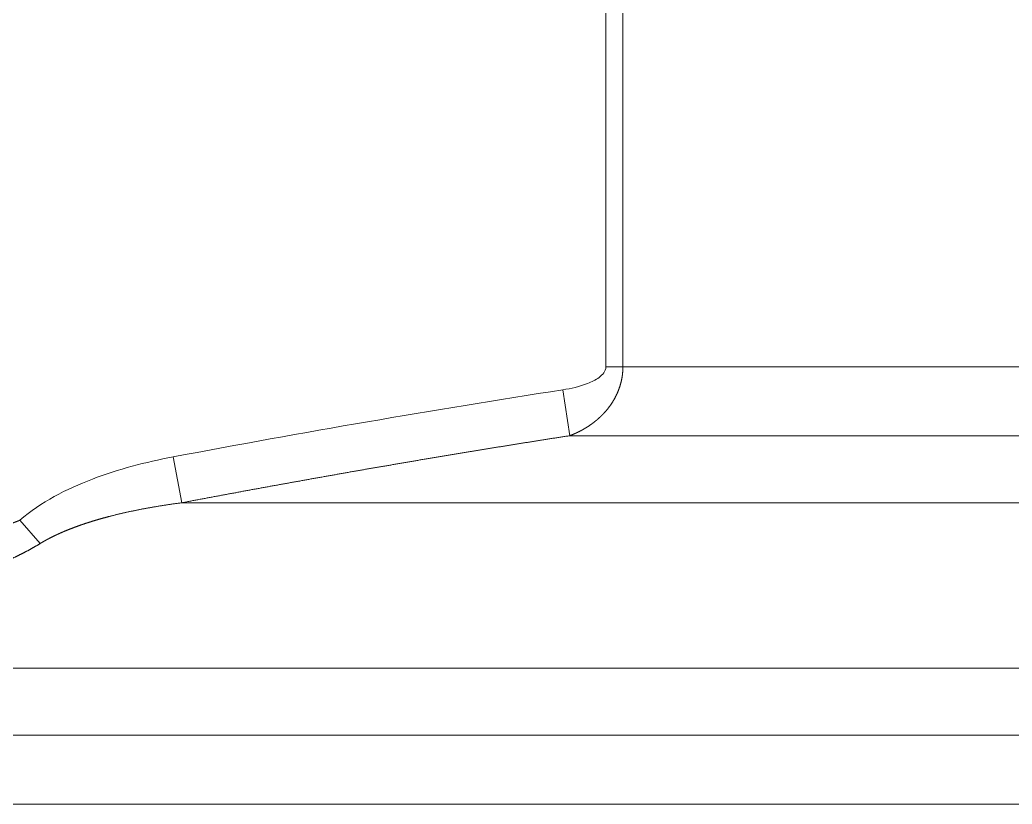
# Model space of a CAD drawing. Header units: millimetres. Extents: x 4664 to 8864, y -38 to 2932.
# Drawn here: x 8215.16 to 8232.41, y 1729.03 to 1742.65 of the extents above; entities that cross this region are included whole.
import ezdxf

# ---------------------------------------------------------------- set-up
doc = ezdxf.new("R2010")
doc.units = ezdxf.units.MM

msp = doc.modelspace()

# ---------------------------------------------------------------- linework, layer by layer
at = {"lineweight": 5}
for p, q in [((8225.345, 1747.682), (8225.345, 1736.626)), ((8225.642, 1736.626), (8225.642, 1747.682)), ((8225.345, 1736.626), (8246.723, 1736.626)), ((8224.718, 1735.431), (8224.595, 1736.227)), ((8224.718, 1735.431), (8245.529, 1735.431)), ((8217.824, 1735.062), (8217.975, 1734.266)), ((8246.503, 1734.266), (8217.975, 1734.266)), ((8215.163, 1733.962), (8215.514, 1733.558)), ((8246.503, 1731.393), (8190.219, 1731.393)), ((8245.529, 1730.228), (8193.554, 1730.228)), ((8193.143, 1729.033), (8246.723, 1729.033))]:
    msp.add_line(p, q, dxfattribs=at)
for points, knots in [([(8225.345, 1736.626), (8225.345, 1736.549), (8225.287, 1736.487), (8225.167, 1736.398), (8225.099, 1736.365), (8224.889, 1736.283), (8224.743, 1736.25), (8224.595, 1736.227)], [0, 0, 0, 0, 0.25, 0.25, 0.5, 0.5, 1, 1, 1, 1]), ([(8224.718, 1735.431), (8224.72, 1735.432), (8224.724, 1735.433), (8224.729, 1735.435), (8224.735, 1735.438), (8224.741, 1735.44), (8224.747, 1735.442), (8224.752, 1735.444), (8224.758, 1735.447), (8224.764, 1735.449), (8224.769, 1735.451), (8224.775, 1735.454), (8224.78, 1735.456), (8224.786, 1735.458), (8224.792, 1735.461), (8224.797, 1735.463), (8224.803, 1735.465), (8224.808, 1735.468), (8224.814, 1735.47), (8224.819, 1735.473), (8224.824, 1735.475), (8224.83, 1735.478), (8224.835, 1735.48), (8224.841, 1735.483), (8224.846, 1735.485), (8224.851, 1735.488), (8224.857, 1735.49), (8224.862, 1735.493), (8224.867, 1735.495), (8224.872, 1735.498), (8224.878, 1735.5), (8224.883, 1735.503), (8224.888, 1735.506), (8224.893, 1735.508), (8224.898, 1735.511), (8224.903, 1735.514), (8224.908, 1735.516), (8224.914, 1735.519), (8224.919, 1735.522), (8224.924, 1735.524), (8224.929, 1735.527), (8224.934, 1735.53), (8224.939, 1735.533), (8224.944, 1735.535), (8224.949, 1735.538), (8224.954, 1735.541), (8224.958, 1735.544), (8224.963, 1735.547), (8224.968, 1735.549), (8224.973, 1735.552), (8224.978, 1735.555), (8224.983, 1735.558), (8224.987, 1735.561), (8224.992, 1735.564), (8224.997, 1735.566), (8225.002, 1735.569), (8225.006, 1735.572), (8225.011, 1735.575), (8225.016, 1735.578), (8225.02, 1735.581), (8225.025, 1735.584), (8225.03, 1735.587), (8225.034, 1735.59), (8225.039, 1735.593), (8225.043, 1735.596), (8225.048, 1735.599), (8225.052, 1735.602), (8225.057, 1735.605), (8225.061, 1735.608), (8225.066, 1735.611), (8225.07, 1735.614), (8225.074, 1735.617), (8225.079, 1735.62), (8225.083, 1735.623), (8225.087, 1735.626), (8225.092, 1735.629), (8225.096, 1735.632), (8225.1, 1735.635), (8225.105, 1735.638), (8225.109, 1735.641), (8225.113, 1735.645), (8225.117, 1735.648), (8225.121, 1735.651), (8225.126, 1735.654), (8225.13, 1735.657), (8225.134, 1735.66), (8225.138, 1735.663), (8225.142, 1735.667), (8225.146, 1735.67), (8225.15, 1735.673), (8225.154, 1735.676), (8225.158, 1735.679), (8225.162, 1735.682), (8225.166, 1735.686), (8225.17, 1735.689), (8225.174, 1735.692), (8225.178, 1735.695), (8225.182, 1735.698), (8225.186, 1735.702), (8225.189, 1735.705), (8225.193, 1735.708), (8225.197, 1735.711), (8225.201, 1735.715), (8225.204, 1735.718), (8225.208, 1735.721), (8225.212, 1735.724), (8225.216, 1735.728), (8225.219, 1735.731), (8225.223, 1735.734), (8225.227, 1735.737), (8225.23, 1735.741), (8225.234, 1735.744), (8225.237, 1735.747), (8225.241, 1735.751), (8225.244, 1735.754), (8225.248, 1735.757), (8225.252, 1735.761), (8225.255, 1735.764), (8225.258, 1735.767), (8225.262, 1735.77), (8225.265, 1735.774), (8225.269, 1735.777), (8225.272, 1735.78), (8225.275, 1735.784), (8225.279, 1735.787), (8225.282, 1735.79), (8225.285, 1735.794), (8225.289, 1735.797), (8225.292, 1735.8), (8225.295, 1735.804), (8225.298, 1735.807), (8225.302, 1735.81), (8225.305, 1735.814), (8225.308, 1735.817), (8225.311, 1735.821), (8225.314, 1735.824), (8225.317, 1735.827), (8225.32, 1735.831), (8225.324, 1735.834), (8225.327, 1735.837), (8225.33, 1735.841), (8225.333, 1735.844), (8225.336, 1735.847), (8225.339, 1735.851), (8225.342, 1735.854), (8225.344, 1735.858), (8225.347, 1735.861), (8225.352, 1735.866), (8225.357, 1735.872), (8225.364, 1735.881), (8225.371, 1735.889), (8225.377, 1735.897), (8225.384, 1735.905), (8225.39, 1735.913), (8225.397, 1735.922), (8225.403, 1735.93), (8225.409, 1735.938), (8225.415, 1735.947), (8225.421, 1735.955), (8225.427, 1735.964), (8225.433, 1735.972), (8225.439, 1735.981), (8225.444, 1735.989), (8225.45, 1735.998), (8225.456, 1736.006), (8225.461, 1736.015), (8225.467, 1736.024), (8225.472, 1736.032), (8225.477, 1736.041), (8225.482, 1736.05), (8225.487, 1736.059), (8225.492, 1736.067), (8225.497, 1736.076), (8225.502, 1736.085), (8225.507, 1736.094), (8225.511, 1736.103), (8225.516, 1736.112), (8225.52, 1736.121), (8225.525, 1736.129), (8225.529, 1736.138), (8225.533, 1736.147), (8225.537, 1736.156), (8225.542, 1736.165), (8225.546, 1736.174), (8225.549, 1736.183), (8225.553, 1736.192), (8225.557, 1736.202), (8225.561, 1736.211), (8225.564, 1736.22), (8225.568, 1736.229), (8225.571, 1736.238), (8225.575, 1736.247), (8225.578, 1736.256), (8225.581, 1736.265), (8225.584, 1736.275), (8225.587, 1736.284), (8225.59, 1736.293), (8225.593, 1736.302), (8225.596, 1736.311), (8225.598, 1736.321), (8225.601, 1736.33), (8225.604, 1736.339), (8225.606, 1736.348), (8225.608, 1736.357), (8225.611, 1736.367), (8225.613, 1736.376), (8225.615, 1736.385), (8225.617, 1736.394), (8225.619, 1736.404), (8225.621, 1736.413), (8225.623, 1736.422), (8225.624, 1736.431), (8225.626, 1736.441), (8225.628, 1736.45), (8225.629, 1736.459), (8225.631, 1736.469), (8225.632, 1736.478), (8225.633, 1736.487), (8225.634, 1736.496), (8225.635, 1736.506), (8225.636, 1736.515), (8225.637, 1736.524), (8225.638, 1736.533), (8225.639, 1736.543), (8225.64, 1736.552), (8225.64, 1736.561), (8225.641, 1736.57), (8225.641, 1736.58), (8225.641, 1736.589), (8225.642, 1736.598), (8225.642, 1736.607), (8225.642, 1736.616), (8225.642, 1736.623), (8225.642, 1736.626)], [0, 0, 0, 0, 0.004074, 0.008139, 0.012194, 0.01624, 0.020276, 0.024303, 0.028321, 0.032329, 0.036328, 0.040318, 0.044298, 0.048269, 0.052231, 0.056183, 0.060126, 0.064059, 0.067984, 0.071899, 0.075804, 0.079701, 0.083588, 0.087465, 0.091334, 0.095193, 0.099043, 0.102883, 0.106715, 0.110537, 0.11435, 0.118153, 0.121947, 0.125732, 0.129508, 0.133275, 0.137032, 0.14078, 0.144519, 0.148249, 0.151969, 0.155681, 0.159383, 0.163076, 0.166759, 0.170434, 0.174099, 0.177756, 0.181403, 0.18504, 0.188669, 0.192289, 0.195899, 0.199501, 0.203093, 0.206676, 0.21025, 0.213815, 0.21737, 0.220917, 0.224455, 0.227983, 0.231503, 0.235013, 0.238514, 0.242006, 0.245489, 0.248964, 0.252429, 0.255885, 0.259332, 0.26277, 0.266199, 0.269619, 0.27303, 0.276431, 0.279824, 0.283208, 0.286583, 0.28995, 0.293307, 0.296655, 0.299994, 0.303324, 0.306645, 0.309958, 0.313261, 0.316556, 0.319842, 0.323118, 0.326386, 0.329645, 0.332895, 0.336136, 0.339369, 0.342592, 0.345807, 0.349013, 0.35221, 0.355398, 0.358577, 0.361748, 0.36491, 0.368063, 0.371207, 0.374342, 0.377469, 0.380587, 0.383696, 0.386796, 0.389888, 0.392971, 0.396045, 0.39911, 0.402167, 0.405215, 0.408255, 0.411285, 0.414307, 0.417321, 0.420325, 0.423322, 0.426309, 0.429288, 0.432258, 0.43522, 0.438173, 0.441117, 0.444053, 0.44698, 0.449899, 0.452809, 0.455711, 0.458604, 0.461489, 0.464365, 0.467232, 0.470091, 0.472942, 0.475784, 0.478618, 0.481443, 0.48426, 0.487068, 0.489868, 0.49266, 0.495443, 0.498218, 0.504826, 0.511413, 0.517979, 0.524523, 0.531047, 0.53755, 0.544032, 0.550493, 0.556934, 0.563355, 0.569756, 0.576137, 0.582498, 0.58884, 0.595162, 0.601464, 0.607748, 0.614013, 0.620258, 0.626485, 0.632694, 0.638884, 0.645056, 0.65121, 0.657346, 0.663465, 0.669565, 0.675649, 0.681716, 0.687765, 0.693798, 0.699814, 0.705813, 0.711796, 0.717764, 0.723715, 0.72965, 0.73557, 0.741475, 0.747365, 0.753239, 0.759099, 0.764944, 0.770775, 0.776591, 0.782394, 0.788183, 0.793958, 0.799719, 0.805468, 0.811203, 0.816926, 0.822636, 0.828334, 0.834019, 0.839693, 0.845355, 0.851005, 0.856644, 0.862271, 0.867888, 0.873494, 0.87909, 0.884676, 0.890251, 0.895817, 0.901373, 0.906919, 0.912457, 0.917985, 0.923505, 0.929017, 0.93452, 0.940015, 0.945502, 0.950982, 0.956455, 0.96192, 0.967379, 0.972831, 0.978276, 0.983716, 0.98915, 0.994577, 1, 1, 1, 1]), ([(8217.975, 1734.266), (8217.998, 1734.27), (8218.045, 1734.279), (8218.116, 1734.293), (8218.187, 1734.306), (8218.258, 1734.319), (8218.329, 1734.333), (8218.4, 1734.346), (8218.471, 1734.359), (8218.542, 1734.373), (8218.612, 1734.386), (8218.683, 1734.399), (8218.754, 1734.412), (8218.825, 1734.425), (8218.896, 1734.438), (8218.966, 1734.452), (8219.037, 1734.465), (8219.108, 1734.478), (8219.178, 1734.491), (8219.249, 1734.504), (8219.32, 1734.517), (8219.39, 1734.529), (8219.461, 1734.542), (8219.531, 1734.555), (8219.602, 1734.568), (8219.673, 1734.581), (8219.743, 1734.594), (8219.814, 1734.606), (8219.884, 1734.619), (8219.955, 1734.632), (8220.025, 1734.644), (8220.096, 1734.657), (8220.166, 1734.67), (8220.237, 1734.682), (8220.307, 1734.695), (8220.378, 1734.707), (8220.448, 1734.72), (8220.518, 1734.732), (8220.589, 1734.745), (8220.659, 1734.757), (8220.729, 1734.77), (8220.8, 1734.782), (8220.87, 1734.794), (8220.94, 1734.807), (8221.011, 1734.819), (8221.081, 1734.831), (8221.151, 1734.844), (8221.221, 1734.856), (8221.292, 1734.868), (8221.362, 1734.88), (8221.432, 1734.892), (8221.502, 1734.904), (8221.572, 1734.916), (8221.643, 1734.928), (8221.713, 1734.94), (8221.783, 1734.952), (8221.853, 1734.964), (8221.923, 1734.976), (8221.993, 1734.988), (8222.063, 1735), (8222.133, 1735.012), (8222.203, 1735.024), (8222.273, 1735.036), (8222.344, 1735.047), (8222.414, 1735.059), (8222.484, 1735.071), (8222.554, 1735.082), (8222.624, 1735.094), (8222.693, 1735.106), (8222.763, 1735.117), (8222.833, 1735.129), (8222.903, 1735.14), (8222.973, 1735.152), (8223.043, 1735.163), (8223.113, 1735.175), (8223.183, 1735.186), (8223.253, 1735.198), (8223.323, 1735.209), (8223.393, 1735.221), (8223.462, 1735.232), (8223.532, 1735.243), (8223.602, 1735.254), (8223.672, 1735.266), (8223.742, 1735.277), (8223.811, 1735.288), (8223.881, 1735.299), (8223.951, 1735.31), (8224.021, 1735.321), (8224.091, 1735.333), (8224.16, 1735.344), (8224.23, 1735.355), (8224.3, 1735.366), (8224.369, 1735.377), (8224.439, 1735.388), (8224.509, 1735.398), (8224.578, 1735.409), (8224.648, 1735.42), (8224.695, 1735.427), (8224.718, 1735.431)], [0, 0, 0, 0, 0.010551, 0.0211, 0.031645, 0.042187, 0.052725, 0.063261, 0.073793, 0.084322, 0.094848, 0.105371, 0.115891, 0.126408, 0.136921, 0.147432, 0.157939, 0.168444, 0.178945, 0.189443, 0.199939, 0.210431, 0.22092, 0.231407, 0.24189, 0.25237, 0.262848, 0.273322, 0.283794, 0.294263, 0.304728, 0.315191, 0.325651, 0.336108, 0.346563, 0.357014, 0.367463, 0.377909, 0.388352, 0.398792, 0.40923, 0.419664, 0.430096, 0.440525, 0.450952, 0.461376, 0.471797, 0.482215, 0.492631, 0.503044, 0.513455, 0.523862, 0.534268, 0.54467, 0.55507, 0.565468, 0.575862, 0.586255, 0.596644, 0.607032, 0.617416, 0.627798, 0.638178, 0.648555, 0.65893, 0.669302, 0.679672, 0.69004, 0.700405, 0.710767, 0.721127, 0.731485, 0.741841, 0.752194, 0.762545, 0.772893, 0.783239, 0.793583, 0.803925, 0.814264, 0.824601, 0.834936, 0.845269, 0.855599, 0.865927, 0.876253, 0.886577, 0.896899, 0.907218, 0.917536, 0.927851, 0.938164, 0.948475, 0.958784, 0.969091, 0.979396, 0.989699, 1, 1, 1, 1]), ([(8217.824, 1735.062), (8217.346, 1734.972), (8216.877, 1734.85), (8215.969, 1734.503), (8215.533, 1734.284), (8215.163, 1733.962)], [0, 0, 0, 0, 0.5, 0.5, 1, 1, 1, 1]), ([(8215.163, 1733.962), (8215.161, 1733.961), (8215.156, 1733.959), (8215.15, 1733.957), (8215.144, 1733.954), (8215.137, 1733.952), (8215.131, 1733.95), (8215.125, 1733.947), (8215.119, 1733.945), (8215.112, 1733.942), (8215.106, 1733.94), (8215.1, 1733.938), (8215.094, 1733.935), (8215.087, 1733.933), (8215.081, 1733.93), (8215.075, 1733.928), (8215.069, 1733.926), (8215.063, 1733.924), (8215.057, 1733.921), (8215.05, 1733.919), (8215.044, 1733.917), (8215.038, 1733.915), (8215.032, 1733.912), (8215.026, 1733.91), (8215.02, 1733.908), (8215.014, 1733.906), (8215.008, 1733.904), (8215.002, 1733.902), (8214.996, 1733.899), (8214.99, 1733.897), (8214.984, 1733.895), (8214.978, 1733.893), (8214.972, 1733.891), (8214.966, 1733.889), (8214.96, 1733.887), (8214.954, 1733.885), (8214.948, 1733.883), (8214.942, 1733.881), (8214.936, 1733.879), (8214.93, 1733.877), (8214.924, 1733.875), (8214.918, 1733.873), (8214.913, 1733.871), (8214.907, 1733.869), (8214.901, 1733.867), (8214.895, 1733.866), (8214.889, 1733.864), (8214.883, 1733.862), (8214.878, 1733.86), (8214.872, 1733.858), (8214.866, 1733.856), (8214.86, 1733.855), (8214.855, 1733.853), (8214.849, 1733.851), (8214.843, 1733.849), (8214.838, 1733.848), (8214.832, 1733.846), (8214.826, 1733.844), (8214.821, 1733.843), (8214.815, 1733.841), (8214.809, 1733.839), (8214.804, 1733.838), (8214.798, 1733.836), (8214.793, 1733.834), (8214.787, 1733.833), (8214.782, 1733.831), (8214.776, 1733.83), (8214.771, 1733.828), (8214.765, 1733.827), (8214.76, 1733.825), (8214.754, 1733.824), (8214.749, 1733.822), (8214.743, 1733.821), (8214.738, 1733.819), (8214.732, 1733.818), (8214.727, 1733.816), (8214.722, 1733.815), (8214.716, 1733.814), (8214.711, 1733.812), (8214.706, 1733.811), (8214.7, 1733.809), (8214.695, 1733.808), (8214.69, 1733.807), (8214.684, 1733.806), (8214.679, 1733.804), (8214.674, 1733.803), (8214.669, 1733.802), (8214.663, 1733.8), (8214.658, 1733.799), (8214.653, 1733.798), (8214.648, 1733.797), (8214.643, 1733.795), (8214.638, 1733.794), (8214.632, 1733.793), (8214.627, 1733.792), (8214.622, 1733.791), (8214.617, 1733.79), (8214.612, 1733.789), (8214.607, 1733.787), (8214.602, 1733.786), (8214.597, 1733.785), (8214.592, 1733.784), (8214.587, 1733.783), (8214.582, 1733.782), (8214.577, 1733.781), (8214.572, 1733.78), (8214.567, 1733.779), (8214.562, 1733.778), (8214.557, 1733.777), (8214.552, 1733.776), (8214.548, 1733.775), (8214.543, 1733.774), (8214.538, 1733.773), (8214.533, 1733.772), (8214.528, 1733.772), (8214.523, 1733.771), (8214.519, 1733.77), (8214.514, 1733.769), (8214.509, 1733.768), (8214.504, 1733.767), (8214.5, 1733.766), (8214.495, 1733.766), (8214.49, 1733.765), (8214.486, 1733.764), (8214.481, 1733.763), (8214.476, 1733.762), (8214.472, 1733.762), (8214.467, 1733.761), (8214.463, 1733.76), (8214.458, 1733.76), (8214.453, 1733.759), (8214.449, 1733.758), (8214.444, 1733.757), (8214.44, 1733.757), (8214.435, 1733.756), (8214.431, 1733.755), (8214.426, 1733.755), (8214.422, 1733.754), (8214.417, 1733.754), (8214.413, 1733.753), (8214.409, 1733.752), (8214.404, 1733.752), (8214.4, 1733.751), (8214.396, 1733.751), (8214.391, 1733.75), (8214.387, 1733.75), (8214.383, 1733.749), (8214.368, 1733.747), (8214.342, 1733.745), (8214.306, 1733.741), (8214.269, 1733.738), (8214.232, 1733.736), (8214.194, 1733.734), (8214.157, 1733.733), (8214.118, 1733.732), (8214.08, 1733.732), (8214.041, 1733.732), (8214.001, 1733.733), (8213.962, 1733.735), (8213.922, 1733.737), (8213.881, 1733.74), (8213.841, 1733.744), (8213.8, 1733.748), (8213.758, 1733.752), (8213.717, 1733.758), (8213.675, 1733.764), (8213.633, 1733.771), (8213.592, 1733.778), (8213.552, 1733.785), (8213.513, 1733.793), (8213.472, 1733.802), (8213.429, 1733.811), (8213.384, 1733.822), (8213.337, 1733.834), (8213.289, 1733.847), (8213.238, 1733.861), (8213.186, 1733.877), (8213.133, 1733.894), (8213.077, 1733.912), (8213.02, 1733.932), (8212.962, 1733.954), (8212.901, 1733.977), (8212.851, 1733.997), (8212.811, 1734.014), (8212.783, 1734.026), (8212.755, 1734.038), (8212.728, 1734.05), (8212.701, 1734.062), (8212.675, 1734.074), (8212.65, 1734.086), (8212.625, 1734.098), (8212.6, 1734.11), (8212.577, 1734.122), (8212.553, 1734.134), (8212.531, 1734.145), (8212.509, 1734.157), (8212.487, 1734.168), (8212.466, 1734.179), (8212.446, 1734.19), (8212.426, 1734.201), (8212.407, 1734.212), (8212.388, 1734.223), (8212.37, 1734.233), (8212.352, 1734.243), (8212.335, 1734.253), (8212.318, 1734.263), (8212.302, 1734.273), (8212.286, 1734.282), (8212.271, 1734.292), (8212.256, 1734.301), (8212.242, 1734.31), (8212.229, 1734.318), (8212.215, 1734.326), (8212.203, 1734.335), (8212.191, 1734.342), (8212.179, 1734.35), (8212.168, 1734.357), (8212.161, 1734.362), (8212.157, 1734.365)], [0, 0, 0, 0, 0.002068, 0.004131, 0.00619, 0.008244, 0.010293, 0.012338, 0.014378, 0.016413, 0.018443, 0.020469, 0.02249, 0.024507, 0.026518, 0.028525, 0.030527, 0.032525, 0.034517, 0.036505, 0.038488, 0.040467, 0.04244, 0.044409, 0.046373, 0.048333, 0.050287, 0.052237, 0.054182, 0.056122, 0.058058, 0.059989, 0.061914, 0.063835, 0.065752, 0.067663, 0.06957, 0.071472, 0.073369, 0.075261, 0.077148, 0.079031, 0.080908, 0.082781, 0.084649, 0.086512, 0.08837, 0.090224, 0.092072, 0.093916, 0.095755, 0.097589, 0.099418, 0.101242, 0.103061, 0.104876, 0.106685, 0.10849, 0.110289, 0.112084, 0.113874, 0.115659, 0.117439, 0.119214, 0.120985, 0.12275, 0.12451, 0.126266, 0.128016, 0.129762, 0.131503, 0.133238, 0.134969, 0.136695, 0.138416, 0.140131, 0.141842, 0.143548, 0.145249, 0.146945, 0.148636, 0.150322, 0.152003, 0.15368, 0.155351, 0.157017, 0.158678, 0.160334, 0.161985, 0.163631, 0.165272, 0.166908, 0.168539, 0.170166, 0.171787, 0.173403, 0.175014, 0.17662, 0.17822, 0.179816, 0.181407, 0.182993, 0.184574, 0.18615, 0.18772, 0.189286, 0.190846, 0.192402, 0.193952, 0.195498, 0.197038, 0.198573, 0.200104, 0.201629, 0.203149, 0.204664, 0.206174, 0.207679, 0.209178, 0.210673, 0.212163, 0.213647, 0.215127, 0.216601, 0.21807, 0.219534, 0.220993, 0.222447, 0.223896, 0.22534, 0.226778, 0.228212, 0.22964, 0.231063, 0.232481, 0.233894, 0.235302, 0.236705, 0.238103, 0.239495, 0.240883, 0.242265, 0.243642, 0.245014, 0.246381, 0.247743, 0.249099, 0.250451, 0.261776, 0.273222, 0.284789, 0.296478, 0.30829, 0.320225, 0.332284, 0.344467, 0.356776, 0.36921, 0.38177, 0.394458, 0.407272, 0.420214, 0.433284, 0.446483, 0.45981, 0.473267, 0.486853, 0.500568, 0.512653, 0.525385, 0.538767, 0.5528, 0.567485, 0.582824, 0.598818, 0.615469, 0.632777, 0.650745, 0.669372, 0.688659, 0.708608, 0.729219, 0.750493, 0.760562, 0.77046, 0.780187, 0.789742, 0.799126, 0.808338, 0.817377, 0.826244, 0.834939, 0.843461, 0.85181, 0.859986, 0.867988, 0.875817, 0.883473, 0.890954, 0.898262, 0.905396, 0.912356, 0.919142, 0.925754, 0.932192, 0.938455, 0.944543, 0.950458, 0.956198, 0.961763, 0.967154, 0.97237, 0.977412, 0.982279, 0.986971, 0.991489, 0.995832, 1, 1, 1, 1]), ([(8215.514, 1733.558), (8215.516, 1733.559), (8215.52, 1733.562), (8215.526, 1733.565), (8215.532, 1733.569), (8215.538, 1733.572), (8215.544, 1733.576), (8215.55, 1733.579), (8215.556, 1733.583), (8215.562, 1733.586), (8215.568, 1733.59), (8215.575, 1733.594), (8215.581, 1733.597), (8215.587, 1733.601), (8215.593, 1733.604), (8215.6, 1733.608), (8215.606, 1733.611), (8215.612, 1733.615), (8215.619, 1733.618), (8215.625, 1733.622), (8215.631, 1733.625), (8215.638, 1733.629), (8215.645, 1733.632), (8215.651, 1733.636), (8215.658, 1733.639), (8215.664, 1733.643), (8215.671, 1733.646), (8215.678, 1733.65), (8215.684, 1733.653), (8215.691, 1733.657), (8215.698, 1733.66), (8215.705, 1733.663), (8215.711, 1733.667), (8215.718, 1733.67), (8215.725, 1733.674), (8215.732, 1733.677), (8215.739, 1733.681), (8215.746, 1733.684), (8215.753, 1733.688), (8215.76, 1733.691), (8215.767, 1733.694), (8215.774, 1733.698), (8215.782, 1733.701), (8215.789, 1733.705), (8215.796, 1733.708), (8215.803, 1733.711), (8215.811, 1733.715), (8215.818, 1733.718), (8215.825, 1733.722), (8215.833, 1733.725), (8215.84, 1733.728), (8215.847, 1733.732), (8215.855, 1733.735), (8215.862, 1733.738), (8215.87, 1733.742), (8215.878, 1733.745), (8215.885, 1733.748), (8215.893, 1733.752), (8215.9, 1733.755), (8215.908, 1733.758), (8215.916, 1733.762), (8215.924, 1733.765), (8215.931, 1733.768), (8215.939, 1733.772), (8215.947, 1733.775), (8215.955, 1733.778), (8215.963, 1733.781), (8215.971, 1733.785), (8215.979, 1733.788), (8215.987, 1733.791), (8215.995, 1733.795), (8216.003, 1733.798), (8216.011, 1733.801), (8216.019, 1733.804), (8216.028, 1733.808), (8216.036, 1733.811), (8216.044, 1733.814), (8216.052, 1733.817), (8216.061, 1733.82), (8216.069, 1733.824), (8216.077, 1733.827), (8216.086, 1733.83), (8216.094, 1733.833), (8216.103, 1733.836), (8216.111, 1733.84), (8216.12, 1733.843), (8216.128, 1733.846), (8216.137, 1733.849), (8216.145, 1733.852), (8216.154, 1733.855), (8216.163, 1733.859), (8216.171, 1733.862), (8216.18, 1733.865), (8216.189, 1733.868), (8216.198, 1733.871), (8216.207, 1733.874), (8216.215, 1733.877), (8216.224, 1733.88), (8216.233, 1733.884), (8216.242, 1733.887), (8216.251, 1733.89), (8216.26, 1733.893), (8216.269, 1733.896), (8216.279, 1733.899), (8216.288, 1733.902), (8216.297, 1733.905), (8216.306, 1733.908), (8216.315, 1733.911), (8216.325, 1733.914), (8216.334, 1733.917), (8216.343, 1733.92), (8216.352, 1733.923), (8216.362, 1733.926), (8216.371, 1733.929), (8216.381, 1733.932), (8216.39, 1733.935), (8216.4, 1733.938), (8216.409, 1733.941), (8216.419, 1733.944), (8216.428, 1733.947), (8216.438, 1733.95), (8216.448, 1733.953), (8216.457, 1733.956), (8216.467, 1733.959), (8216.477, 1733.962), (8216.487, 1733.965), (8216.497, 1733.968), (8216.506, 1733.97), (8216.516, 1733.973), (8216.526, 1733.976), (8216.536, 1733.979), (8216.546, 1733.982), (8216.556, 1733.985), (8216.566, 1733.988), (8216.576, 1733.99), (8216.586, 1733.993), (8216.597, 1733.996), (8216.607, 1733.999), (8216.617, 1734.002), (8216.627, 1734.005), (8216.637, 1734.007), (8216.648, 1734.01), (8216.658, 1734.013), (8216.668, 1734.016), (8216.679, 1734.019), (8216.689, 1734.021), (8216.7, 1734.024), (8216.715, 1734.028), (8216.734, 1734.033), (8216.757, 1734.039), (8216.781, 1734.045), (8216.805, 1734.051), (8216.83, 1734.057), (8216.854, 1734.063), (8216.879, 1734.069), (8216.903, 1734.075), (8216.928, 1734.08), (8216.953, 1734.086), (8216.979, 1734.092), (8217.004, 1734.098), (8217.03, 1734.103), (8217.056, 1734.109), (8217.082, 1734.115), (8217.108, 1734.12), (8217.134, 1734.126), (8217.161, 1734.131), (8217.187, 1734.137), (8217.214, 1734.142), (8217.241, 1734.147), (8217.268, 1734.153), (8217.296, 1734.158), (8217.323, 1734.163), (8217.351, 1734.168), (8217.379, 1734.173), (8217.407, 1734.178), (8217.436, 1734.183), (8217.464, 1734.188), (8217.493, 1734.193), (8217.521, 1734.198), (8217.55, 1734.203), (8217.58, 1734.208), (8217.609, 1734.213), (8217.638, 1734.217), (8217.668, 1734.222), (8217.698, 1734.227), (8217.728, 1734.231), (8217.758, 1734.236), (8217.789, 1734.24), (8217.819, 1734.245), (8217.85, 1734.249), (8217.881, 1734.253), (8217.912, 1734.258), (8217.943, 1734.262), (8217.964, 1734.264), (8217.975, 1734.266)], [0, 0, 0, 0, 0.002665, 0.00534, 0.008025, 0.01072, 0.013425, 0.01614, 0.018865, 0.0216, 0.024346, 0.027101, 0.029867, 0.032642, 0.035428, 0.038224, 0.04103, 0.043847, 0.046673, 0.04951, 0.052357, 0.055214, 0.058082, 0.06096, 0.063848, 0.066746, 0.069655, 0.072573, 0.075503, 0.078442, 0.081392, 0.084352, 0.087323, 0.090304, 0.093295, 0.096297, 0.099309, 0.102332, 0.105365, 0.108408, 0.111462, 0.114527, 0.117602, 0.120687, 0.123783, 0.126889, 0.130006, 0.133133, 0.136271, 0.139419, 0.142578, 0.145747, 0.148927, 0.152117, 0.155318, 0.15853, 0.161752, 0.164985, 0.168228, 0.171482, 0.174747, 0.178022, 0.181308, 0.184605, 0.187912, 0.19123, 0.194558, 0.197897, 0.201247, 0.204607, 0.207978, 0.21136, 0.214753, 0.218156, 0.22157, 0.224995, 0.22843, 0.231876, 0.235333, 0.2388, 0.242279, 0.245768, 0.249268, 0.252778, 0.2563, 0.259832, 0.263375, 0.266929, 0.270493, 0.274068, 0.277654, 0.281251, 0.284859, 0.288478, 0.292107, 0.295747, 0.299398, 0.30306, 0.306733, 0.310417, 0.314111, 0.317816, 0.321532, 0.325259, 0.328997, 0.332746, 0.336506, 0.340276, 0.344058, 0.34785, 0.351653, 0.355467, 0.359292, 0.363128, 0.366975, 0.370833, 0.374702, 0.378581, 0.382472, 0.386373, 0.390286, 0.394209, 0.398143, 0.402089, 0.406045, 0.410012, 0.41399, 0.417979, 0.421979, 0.42599, 0.430012, 0.434045, 0.438089, 0.442144, 0.44621, 0.450286, 0.454374, 0.458473, 0.462583, 0.466704, 0.470836, 0.474978, 0.479132, 0.483297, 0.487473, 0.49166, 0.495858, 0.500067, 0.509499, 0.518994, 0.528553, 0.538176, 0.547862, 0.557612, 0.567426, 0.577303, 0.587245, 0.59725, 0.607319, 0.617451, 0.627648, 0.637908, 0.648232, 0.65862, 0.669072, 0.679588, 0.690168, 0.700812, 0.711519, 0.722291, 0.733126, 0.744025, 0.754989, 0.766016, 0.777107, 0.788263, 0.799482, 0.810765, 0.822112, 0.833523, 0.844999, 0.856538, 0.868141, 0.879808, 0.891539, 0.903335, 0.915194, 0.927117, 0.939104, 0.951155, 0.963271, 0.97545, 0.987693, 1, 1, 1, 1]), ([(8212.085, 1733.351), (8212.088, 1733.35), (8212.093, 1733.348), (8212.101, 1733.345), (8212.108, 1733.341), (8212.116, 1733.338), (8212.124, 1733.335), (8212.131, 1733.332), (8212.139, 1733.329), (8212.147, 1733.326), (8212.155, 1733.323), (8212.162, 1733.32), (8212.17, 1733.317), (8212.178, 1733.314), (8212.186, 1733.311), (8212.194, 1733.308), (8212.202, 1733.305), (8212.21, 1733.302), (8212.218, 1733.299), (8212.225, 1733.296), (8212.233, 1733.293), (8212.241, 1733.29), (8212.249, 1733.287), (8212.257, 1733.284), (8212.265, 1733.281), (8212.273, 1733.279), (8212.282, 1733.276), (8212.29, 1733.273), (8212.298, 1733.27), (8212.306, 1733.267), (8212.314, 1733.264), (8212.322, 1733.262), (8212.33, 1733.259), (8212.338, 1733.256), (8212.347, 1733.253), (8212.355, 1733.251), (8212.363, 1733.248), (8212.371, 1733.245), (8212.38, 1733.243), (8212.388, 1733.24), (8212.396, 1733.237), (8212.404, 1733.235), (8212.413, 1733.232), (8212.421, 1733.229), (8212.43, 1733.227), (8212.438, 1733.224), (8212.446, 1733.222), (8212.455, 1733.219), (8212.463, 1733.217), (8212.472, 1733.214), (8212.48, 1733.212), (8212.488, 1733.209), (8212.497, 1733.207), (8212.505, 1733.204), (8212.514, 1733.202), (8212.523, 1733.199), (8212.531, 1733.197), (8212.54, 1733.195), (8212.548, 1733.192), (8212.557, 1733.19), (8212.565, 1733.188), (8212.574, 1733.185), (8212.583, 1733.183), (8212.591, 1733.181), (8212.6, 1733.178), (8212.609, 1733.176), (8212.617, 1733.174), (8212.626, 1733.172), (8212.635, 1733.169), (8212.644, 1733.167), (8212.652, 1733.165), (8212.661, 1733.163), (8212.67, 1733.161), (8212.679, 1733.158), (8212.688, 1733.156), (8212.697, 1733.154), (8212.705, 1733.152), (8212.714, 1733.15), (8212.723, 1733.148), (8212.732, 1733.146), (8212.741, 1733.144), (8212.75, 1733.142), (8212.759, 1733.14), (8212.768, 1733.138), (8212.777, 1733.136), (8212.786, 1733.134), (8212.795, 1733.132), (8212.804, 1733.13), (8212.813, 1733.128), (8212.822, 1733.126), (8212.831, 1733.124), (8212.84, 1733.122), (8212.849, 1733.12), (8212.858, 1733.119), (8212.867, 1733.117), (8212.877, 1733.115), (8212.886, 1733.113), (8212.928, 1733.105), (8213.004, 1733.091), (8213.114, 1733.074), (8213.224, 1733.06), (8213.332, 1733.048), (8213.44, 1733.04), (8213.548, 1733.034), (8213.655, 1733.032), (8213.731, 1733.032), (8213.777, 1733.033), (8213.792, 1733.033), (8213.807, 1733.033), (8213.823, 1733.034), (8213.838, 1733.034), (8213.853, 1733.035), (8213.868, 1733.036), (8213.883, 1733.036), (8213.898, 1733.037), (8213.913, 1733.038), (8213.928, 1733.039), (8213.942, 1733.04), (8213.957, 1733.041), (8213.972, 1733.042), (8213.987, 1733.043), (8214.002, 1733.044), (8214.016, 1733.045), (8214.031, 1733.046), (8214.046, 1733.048), (8214.06, 1733.049), (8214.075, 1733.051), (8214.089, 1733.052), (8214.104, 1733.054), (8214.118, 1733.055), (8214.133, 1733.057), (8214.147, 1733.059), (8214.161, 1733.061), (8214.176, 1733.062), (8214.19, 1733.064), (8214.204, 1733.066), (8214.218, 1733.068), (8214.233, 1733.07), (8214.247, 1733.073), (8214.261, 1733.075), (8214.275, 1733.077), (8214.289, 1733.079), (8214.303, 1733.082), (8214.317, 1733.084), (8214.331, 1733.087), (8214.345, 1733.089), (8214.359, 1733.092), (8214.373, 1733.095), (8214.387, 1733.097), (8214.4, 1733.1), (8214.414, 1733.103), (8214.428, 1733.106), (8214.442, 1733.109), (8214.455, 1733.112), (8214.469, 1733.115), (8214.483, 1733.118), (8214.496, 1733.122), (8214.51, 1733.125), (8214.523, 1733.128), (8214.537, 1733.132), (8214.55, 1733.135), (8214.564, 1733.138), (8214.577, 1733.142), (8214.59, 1733.146), (8214.604, 1733.149), (8214.617, 1733.153), (8214.63, 1733.157), (8214.644, 1733.161), (8214.657, 1733.165), (8214.67, 1733.169), (8214.683, 1733.173), (8214.696, 1733.177), (8214.71, 1733.181), (8214.723, 1733.185), (8214.736, 1733.189), (8214.749, 1733.193), (8214.762, 1733.198), (8214.775, 1733.202), (8214.788, 1733.207), (8214.801, 1733.211), (8214.814, 1733.216), (8214.827, 1733.22), (8214.839, 1733.225), (8214.852, 1733.23), (8214.865, 1733.234), (8214.878, 1733.239), (8214.891, 1733.244), (8214.903, 1733.249), (8214.916, 1733.254), (8214.929, 1733.259), (8214.941, 1733.264), (8214.954, 1733.269), (8214.967, 1733.275), (8214.979, 1733.28), (8214.992, 1733.285), (8215.004, 1733.291), (8215.017, 1733.296), (8215.029, 1733.301), (8215.042, 1733.307), (8215.054, 1733.313), (8215.067, 1733.318), (8215.079, 1733.324), (8215.092, 1733.33), (8215.104, 1733.335), (8215.116, 1733.341), (8215.129, 1733.347), (8215.141, 1733.353), (8215.153, 1733.359), (8215.165, 1733.365), (8215.178, 1733.371), (8215.19, 1733.377), (8215.202, 1733.383), (8215.214, 1733.389), (8215.227, 1733.396), (8215.239, 1733.402), (8215.251, 1733.408), (8215.263, 1733.415), (8215.275, 1733.421), (8215.287, 1733.427), (8215.299, 1733.434), (8215.311, 1733.44), (8215.323, 1733.447), (8215.335, 1733.454), (8215.348, 1733.46), (8215.36, 1733.467), (8215.371, 1733.474), (8215.383, 1733.481), (8215.395, 1733.487), (8215.407, 1733.494), (8215.419, 1733.501), (8215.431, 1733.508), (8215.443, 1733.515), (8215.455, 1733.522), (8215.467, 1733.529), (8215.479, 1733.536), (8215.491, 1733.544), (8215.503, 1733.551), (8215.51, 1733.556), (8215.514, 1733.558)], [0, 0, 0, 0, 0.002507, 0.005016, 0.007526, 0.010038, 0.012552, 0.015067, 0.017584, 0.020103, 0.022624, 0.025146, 0.027671, 0.030197, 0.032725, 0.035254, 0.037786, 0.040319, 0.042854, 0.045391, 0.047929, 0.05047, 0.053013, 0.055557, 0.058103, 0.060651, 0.063201, 0.065753, 0.068307, 0.070863, 0.07342, 0.07598, 0.078542, 0.081105, 0.083671, 0.086238, 0.088808, 0.091379, 0.093953, 0.096528, 0.099106, 0.101685, 0.104267, 0.10685, 0.109436, 0.112024, 0.114614, 0.117205, 0.119799, 0.122396, 0.124994, 0.127594, 0.130197, 0.132801, 0.135408, 0.138017, 0.140628, 0.143241, 0.145856, 0.148474, 0.151094, 0.153716, 0.15634, 0.158966, 0.161595, 0.164226, 0.166859, 0.169494, 0.172131, 0.174771, 0.177413, 0.180058, 0.182705, 0.185354, 0.188005, 0.190658, 0.193314, 0.195973, 0.198633, 0.201296, 0.203961, 0.206629, 0.209299, 0.211972, 0.214646, 0.217323, 0.220003, 0.222685, 0.225369, 0.228056, 0.230746, 0.233437, 0.236131, 0.238828, 0.241527, 0.244229, 0.246933, 0.249639, 0.282019, 0.314044, 0.34573, 0.377091, 0.408141, 0.438899, 0.469379, 0.499599, 0.503922, 0.508233, 0.512533, 0.516822, 0.521101, 0.525368, 0.529625, 0.533871, 0.538107, 0.542332, 0.546546, 0.55075, 0.554944, 0.559127, 0.5633, 0.567463, 0.571615, 0.575758, 0.57989, 0.584013, 0.588125, 0.592228, 0.596321, 0.600404, 0.604477, 0.608541, 0.612595, 0.61664, 0.620675, 0.624701, 0.628718, 0.632725, 0.636723, 0.640712, 0.644692, 0.648663, 0.652626, 0.656579, 0.660524, 0.664459, 0.668387, 0.672305, 0.676216, 0.680117, 0.684011, 0.687896, 0.691773, 0.695642, 0.699503, 0.703356, 0.707201, 0.711038, 0.714867, 0.718689, 0.722503, 0.726309, 0.730108, 0.7339, 0.737684, 0.741461, 0.745231, 0.748994, 0.75275, 0.7565, 0.760242, 0.763977, 0.767706, 0.771428, 0.775144, 0.778854, 0.782557, 0.786253, 0.789944, 0.793628, 0.797307, 0.80098, 0.804646, 0.808307, 0.811963, 0.815613, 0.819257, 0.822896, 0.82653, 0.830158, 0.833781, 0.8374, 0.841013, 0.844622, 0.848225, 0.851824, 0.855419, 0.859009, 0.862594, 0.866175, 0.869752, 0.873325, 0.876894, 0.880459, 0.88402, 0.887577, 0.891131, 0.894681, 0.898227, 0.90177, 0.90531, 0.908847, 0.912381, 0.915911, 0.919439, 0.922964, 0.926486, 0.930006, 0.933523, 0.937037, 0.94055, 0.94406, 0.947568, 0.951074, 0.954578, 0.95808, 0.96158, 0.965079, 0.968577, 0.972073, 0.975567, 0.97906, 0.982553, 0.986044, 0.989534, 0.993023, 0.996512, 1, 1, 1, 1])]:
    msp.add_open_spline(points, degree=3, knots=knots, dxfattribs=at)
msp.add_open_spline([(8224.595, 1736.227), (8222.331, 1735.877), (8220.075, 1735.487), (8217.824, 1735.062)], degree=3, dxfattribs=at)

doc.saveas('drawing.dxf')
